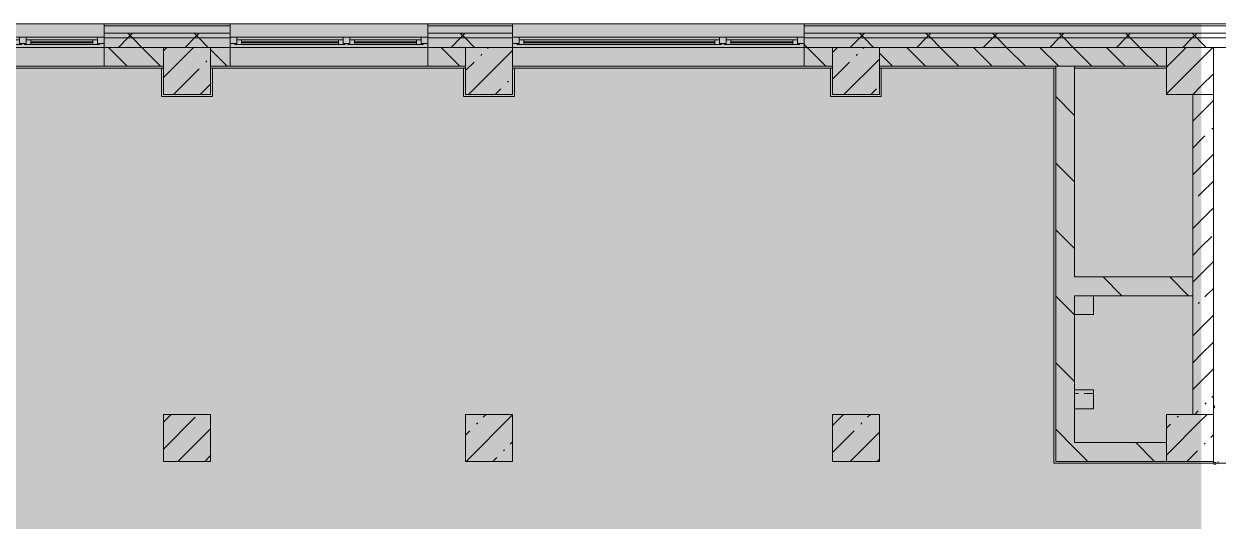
# Model space of a CAD drawing. Header units: millimetres. Extents: x 35111 to 235598, y -8553 to 29000.
# Drawn here: x 180644 to 193338, y 22065 to 27350 of the extents above; entities that cross this region are included whole.
import ezdxf

# ---------------------------------------------------------------- set-up
doc = ezdxf.new("R2010")
doc.units = ezdxf.units.MM
doc.linetypes.add('200_ШТРИХ__ш1_п0_6_', pattern=[160, 100, -60])
doc.layers.add('A-DETL-GENF-3', color=7, linetype='Continuous', lineweight=9, true_color=0xc0c0c0, transparency=0.4)
for name, color, linetype, lineweight in [('A-DETL-MBND-1', 7, '200_ШТРИХ__ш1_п0_6_', 9), ('A-WALL', 7, 'Continuous', 9), ('A-WALL-2', 7, 'Continuous', 5), ('I-WALL-3', 7, 'Continuous', 5), ('S-COLS-1', 7, 'Continuous', 5)]:
    doc.layers.add(name, color=color, linetype=linetype, lineweight=lineweight)
for name, color, linetype, lineweight, true_color in [('A-FLOR-1', 7, 'Continuous', 5, 0xb7b7b7), ('A-FLOR-2', 7, 'Continuous', 5, 0xaaaaaa), ('A-GLAZ-3', 7, 'Continuous', 5, 0x737373), ('A-WALL-3', 7, 'Continuous', 5, 0x737373), ('A-WALL-4', 7, 'Continuous', 9, 0x737373), ('I-WALL-2', 7, 'Continuous', 5, 0x737373), ('S-COLS-2', 7, 'Continuous', 5, 0x737373)]:
    doc.layers.add(name, color=color, linetype=linetype, lineweight=lineweight, true_color=true_color)
pattern_1 = [(45, (108587.53, 0), (-285.1231, 285.1231), []), (45, (108872.65, 0), (-285.1231, 285.1231), [504.031, -100.806, 16.764, -84.042])]
pattern_2 = [(45, (-84450, -22950), (-285.1231, 285.1231), []), (45, (-84164.88, -22950), (-285.1231, 285.1231), [504.031, -100.806, 16.764, -84.042])]
pattern_3 = [(45, (108587.53, 0), (-353.5534, 353.5534), []), (135, (108587.53, 0), (-353.5534, -353.5534), [])]
pattern_4 = [(135, (108587.53, 0), (-353.5534, -353.5534), [])]

# ---------------------------------------------------------------- blocks, each defined once
blk = doc.blocks.new('BSC_Колонна _Прямоугольная - 500х500-23287078-3_9_2_птичка')
at = {"layer": 'S-COLS-1'}
h = blk.add_hatch(dxfattribs=at)
h.set_pattern_fill('FP_102', color=256, style=0, pattern_type=2)
h.set_pattern_definition(pattern_2)
h.paths.add_polyline_path([(-250, -250), (120, -250), (120, 250), (-250, 250), (-250, -160)])
h = blk.add_hatch(dxfattribs=at)
h.set_pattern_fill('FP_102', color=256, style=0, pattern_type=2)
h.set_pattern_definition(pattern_2)
h.paths.add_polyline_path([(250, -250), (250, 250), (120, 250), (120, -250)])
for p, q in [((250, 250), (120, 250)), ((250, -250), (250, 250)), ((120, -250), (250, -250))]:
    blk.add_line(p, q, dxfattribs=at)
at = {"layer": 'S-COLS-2'}
for p, q in [((120, 250), (-250, 250)), ((-250, 250), (-250, -250)), ((-250, -250), (120, -250))]:
    blk.add_line(p, q, dxfattribs=at)
blk = doc.blocks.new('BSC_Колонна _Прямоугольная - 500х500-V223-3_9_2_птичка')
at = {"layer": 'S-COLS-1'}
h = blk.add_hatch(dxfattribs=at)
h.set_pattern_fill('FP_119', color=256, style=0, pattern_type=2)
h.set_pattern_definition([(45, (-77000, -22950), (-285.1231, 285.1231), []), (45, (-76714.88, -22950), (-285.1231, 285.1231), [504.031, -100.806, 16.764, -84.042])])
h.paths.add_polyline_path([(-250, -250), (250, -250), (250, 250), (-250, 250)])
at = {"layer": 'S-COLS-2'}
for p, q in [((250, 250), (-250, 250)), ((-250, 250), (-250, -250)), ((250, -250), (250, 250)), ((-250, -250), (250, -250))]:
    blk.add_line(p, q, dxfattribs=at)
blk = doc.blocks.new('BSC_Колонна _Прямоугольная - 500х500-V224-3_9_2_птичка')
at = {"layer": 'S-COLS-1'}
h = blk.add_hatch(dxfattribs=at)
h.set_pattern_fill('FP_120', color=256, style=0, pattern_type=2)
h.set_pattern_definition([(45, (-73790, -22950), (-285.1231, 285.1231), []), (45, (-73504.88, -22950), (-285.1231, 285.1231), [504.031, -100.806, 16.764, -84.042])])
h.paths.add_polyline_path([(-250, -250), (250, -250), (250, 250), (-250, 250)])
at = {"layer": 'S-COLS-2'}
for p, q in [((250, 250), (-250, 250)), ((-250, 250), (-250, -250)), ((250, -250), (250, 250)), ((-250, -250), (250, -250))]:
    blk.add_line(p, q, dxfattribs=at)
blk = doc.blocks.new('120_Окно_СКБ_2Ст - 120_Окно_СКБ_2Ст 3100х2500 _мал_створка слева_ 2-19089248-3_9_2_птичка')
at = {"layer": 'A-GLAZ-3'}
for p, q in [((-1550, -75), (-1550, -5)), ((-1550, -5), (-1480, -5)), ((1550, -5), (-1550, -5)), ((-1480, -75), (-1550, -75)), ((-1550, -75), (-1500, -75)), ((-1480, -75), (-1500, -75)), ((-1500, -75), (-1500, -85)), ((-1500, -85), (670, -85)), ((670, -85), (-1500, -85)), ((-1480, -5), (-1480, -75)), ((650, -35), (-1480, -35)), ((-1480, -35), (-1480, -75)), ((-1430, -85), (-1430, -35)), ((-1430, -55), (600, -55)), ((600, -65), (-1430, -65)), ((600, -85), (600, -35)), ((650, -75), (650, -5)), ((650, -5), (720, -5)), ((650, -75), (650, -35)), ((720, -75), (650, -75)), ((670, -75), (650, -75)), ((670, -75), (700, -75)), ((670, -85), (670, -75)), ((720, -75), (700, -75)), ((700, -75), (700, -85)), ((700, -85), (1500, -85)), ((1500, -85), (700, -85)), ((720, -5), (720, -75)), ((1480, -35), (720, -35)), ((720, -35), (720, -75)), ((770, -85), (770, -35)), ((770, -55), (1430, -55)), ((1430, -65), (770, -65)), ((1430, -85), (1430, -35)), ((1480, -75), (1480, -5)), ((1480, -5), (1550, -5)), ((1480, -75), (1480, -35)), ((1550, -75), (1480, -75)), ((1500, -75), (1480, -75)), ((1500, -75), (1550, -75)), ((1500, -85), (1500, -75)), ((1550, -5), (1550, -75))]:
    blk.add_line(p, q, dxfattribs=at)
blk = doc.blocks.new('120_Окно_СКБ_2Ст - 120_Окно_СКБ_2Ст 2100х2400 _мал створка справа_-19092174-3_9_2_птичка')
at = {"layer": 'A-GLAZ-3'}
for p, q in [((-1050, -75), (-1050, -5)), ((-1050, -5), (-980, -5)), ((1050, -5), (-1050, -5)), ((-980, -75), (-1050, -75)), ((-1050, -75), (-1000, -75)), ((-980, -75), (-1000, -75)), ((-1000, -75), (-1000, -85)), ((-1000, -85), (170, -85)), ((170, -85), (-1000, -85)), ((-980, -5), (-980, -75)), ((150, -35), (-980, -35)), ((-980, -35), (-980, -75)), ((-930, -85), (-930, -35)), ((-930, -55), (100, -55)), ((100, -65), (-930, -65)), ((100, -85), (100, -35)), ((150, -75), (150, -5)), ((150, -5), (220, -5)), ((150, -75), (150, -35)), ((220, -75), (150, -75)), ((170, -75), (150, -75)), ((170, -75), (200, -75)), ((170, -85), (170, -75)), ((220, -75), (200, -75)), ((200, -75), (200, -85)), ((200, -85), (1000, -85)), ((1000, -85), (200, -85)), ((220, -5), (220, -75)), ((980, -35), (220, -35)), ((220, -35), (220, -75)), ((270, -85), (270, -35)), ((270, -55), (930, -55)), ((930, -65), (270, -65)), ((930, -85), (930, -35)), ((980, -75), (980, -5)), ((980, -5), (1050, -5)), ((980, -75), (980, -35)), ((1050, -75), (980, -75)), ((1000, -75), (980, -75)), ((1000, -75), (1050, -75)), ((1000, -85), (1000, -75)), ((1050, -5), (1050, -75))]:
    blk.add_line(p, q, dxfattribs=at)
blk = doc.blocks.new('BSC_Колонна _Прямоугольная - 500х500-V300-3_9_2_птичка')
at = {"layer": 'S-COLS-1'}
h = blk.add_hatch(dxfattribs=at)
h.set_pattern_fill('FP_151', color=256, style=0, pattern_type=2)
h.set_pattern_definition([(45, (-80900, -22950), (-285.1231, 285.1231), []), (45, (-80614.88, -22950), (-285.1231, 285.1231), [504.031, -100.806, 16.764, -84.042])])
h.paths.add_polyline_path([(-250, -250), (250, -250), (250, 250), (-250, 250), (-250, -160)])
at = {"layer": 'S-COLS-2'}
for p, q in [((250, 250), (-250, 250)), ((-250, 250), (-250, -250)), ((250, -250), (250, 250)), ((-250, -250), (250, -250))]:
    blk.add_line(p, q, dxfattribs=at)

msp = doc.modelspace()

# ---------------------------------------------------------------- hatches: boundary and pattern name
at = {"layer": 'A-DETL-GENF-3'}
msp.add_hatch(color=256, dxfattribs=at).paths.add_polyline_path([(179439.5, -251.7), (184437.5, -251.7), (184437.5, 3288.3), (193157.5, 3288.3), (193157.5, 27348.3), (150497.5, 27348.3), (150497.5, 23888.3), (146897.6, 23888.3), (146897.6, -251.7), (178507.3, -251.7)])
at = {"layer": 'A-WALL-2'}
h = msp.add_hatch(dxfattribs=at)
h.set_pattern_fill('FP_105', color=256, style=0, pattern_type=2)
h.set_pattern_definition(pattern_3)
h.paths.add_polyline_path([(193103.8, 27200), (193157.5, 27200), (193157.5, 27250), (188937.5, 27250), (188937.5, 27200), (192956.4, 27200)])
h.paths.add_polyline_path([(185032.7, 27200), (185837.5, 27200), (185837.5, 27250), (184937.5, 27250), (184937.5, 27200)])
h.paths.add_polyline_path([(175697.5, 27200), (175697.5, 27250), (171447.5, 27250), (171447.5, 27200), (175244.6, 27200)])
h.paths.add_polyline_path([(178197.5, 27200), (179397.5, 27200), (179397.5, 27250), (178197.5, 27250)])
h.paths.add_polyline_path([(181497.5, 27200), (182837.5, 27200), (182837.5, 27250), (181497.5, 27250)])
h.paths.add_polyline_path([(170117.4, 27200), (170547.5, 27200), (170547.5, 27250), (168447.5, 27250), (168447.5, 27200), (169185.2, 27200)])
h.paths.add_polyline_path([(167320.8, 27200), (167547.5, 27200), (167547.5, 27250), (166447.5, 27250), (166447.5, 27200)])
h.paths.add_polyline_path([(162659.8, 27200), (163347.5, 27200), (163347.5, 27250), (161847.5, 27250), (161847.5, 27200)])
h.paths.add_polyline_path([(158931, 27200), (159347.5, 27200), (159347.5, 27250), (158247.8, 27250), (158247.8, 27200)])
h.paths.add_polyline_path([(157066.6, 27200), (157347.8, 27200), (157347.8, 27250), (156247.5, 27250), (156247.5, 27200)])
h.paths.add_polyline_path([(150647.5, 27200), (153147.5, 27200), (153147.5, 27250), (150647.5, 27250)])
h = msp.add_hatch(dxfattribs=at)
h.set_pattern_fill('FP_105', color=256, style=0, pattern_type=2)
h.set_pattern_definition(pattern_3)
h.paths.add_polyline_path([(193067.5, 27100), (193157.5, 27100), (193157.5, 27200), (188937.5, 27200), (188937.5, 27100), (192956.4, 27100)])
h.paths.add_polyline_path([(178507.3, 27100), (179397.5, 27100), (179397.5, 27200), (178197.5, 27200), (178197.5, 27100)])
h.paths.add_polyline_path([(181497.5, 27100), (182837.5, 27100), (182837.5, 27200), (181497.5, 27200)])
h.paths.add_polyline_path([(175697.5, 27100), (175697.5, 27200), (171447.5, 27200), (171447.5, 27100), (175244.6, 27100)])
h.paths.add_polyline_path([(184937.5, 27100), (185837.5, 27100), (185837.5, 27200), (184937.5, 27200)])
h.paths.add_polyline_path([(166447.5, 27100), (167547.5, 27100), (167547.5, 27200), (166447.5, 27200)])
h.paths.add_polyline_path([(162659.8, 27100), (163347.5, 27100), (163347.5, 27200), (161847.5, 27200), (161847.5, 27100)])
h.paths.add_polyline_path([(168447.5, 27100), (170547.5, 27100), (170547.5, 27200), (168447.5, 27200)])
h.paths.add_polyline_path([(158931, 27100), (159347.5, 27100), (159347.5, 27200), (158247.8, 27200), (158247.8, 27100)])
h.paths.add_polyline_path([(150747.5, 27100), (153147.5, 27100), (153147.5, 27200), (150747.5, 27200)])
h.paths.add_polyline_path([(157066.6, 27100), (157347.8, 27100), (157347.8, 27200), (156247.5, 27200), (156247.5, 27100)])
h = msp.add_hatch(dxfattribs=at)
h.set_pattern_fill('FP_105', color=256, style=0, pattern_type=2)
h.set_pattern_definition(pattern_3)
h.paths.add_polyline_path([(201747.5, 27200), (201797.5, 27200), (201797.5, 27250), (193157.5, 27250), (193157.5, 27200), (200880.2, 27200)])
h = msp.add_hatch(dxfattribs=at)
h.set_pattern_fill('FP_105', color=256, style=0, pattern_type=2)
h.set_pattern_definition(pattern_3)
h.paths.add_polyline_path([(201647.5, 27100), (201747.5, 27100), (201747.5, 27200), (193157.5, 27200), (193157.5, 27100), (200880.2, 27100)])
h = msp.add_hatch(dxfattribs=at)
h.set_pattern_fill('FP_103', color=256, style=0, pattern_type=2)
h.set_pattern_definition([(135, (108587.53, 0), (-176.7767, -176.7767), [])])
h.paths.add_polyline_path([(189737.5, 26900), (192787.5, 26900), (192787.5, 27100), (189737.5, 27100), (189737.5, 27070.9)])
h.paths.add_polyline_path([(189237.5, 26900), (189237.5, 27100), (188937.5, 27100), (188937.5, 26900), (189227.6, 26900)])
h.paths.add_polyline_path([(182627.5, 26900), (182837.5, 26900), (182837.5, 27100), (182627.5, 27100)])
h.paths.add_polyline_path([(178197.5, 26900), (178897.5, 26900), (178897.5, 27100), (178197.5, 27100)])
h.paths.add_polyline_path([(184937.5, 26900), (185337.5, 26900), (185337.5, 27100), (184937.5, 27100)])
h.paths.add_polyline_path([(182127.5, 26900), (182127.5, 27100), (181497.5, 27100), (181497.5, 26900)])
h.paths.add_polyline_path([(175347.5, 26900), (175697.5, 26900), (175697.5, 27100), (175347.5, 27100)])
h.paths.add_polyline_path([(174747.5, 26900), (174747.5, 27100), (171447.5, 27100), (171447.5, 26900), (172914.1, 26900)])
h.paths.add_polyline_path([(170117.4, 26900), (170547.5, 26900), (170547.5, 27100), (169347.5, 27100), (169347.5, 26900)])
h.paths.add_polyline_path([(168447.5, 26900), (168747.5, 26900), (168747.5, 27100), (168447.5, 27100)])
h.paths.add_polyline_path([(167320.8, 26900), (167547.5, 26900), (167547.5, 27100), (166447.5, 27100), (166447.5, 26900)])
h.paths.add_polyline_path([(162747.5, 26900), (162747.5, 27100), (161847.5, 27100), (161847.5, 26900), (162659.8, 26900)])
h.paths.add_polyline_path([(151473.4, 26900), (153147.5, 26900), (153147.5, 27100), (151347.5, 27100), (151347.5, 26900)])
h.paths.add_polyline_path([(158931, 26900), (159347.5, 26900), (159347.5, 27100), (158247.8, 27100), (158247.8, 26900)])
h.paths.add_polyline_path([(156747.5, 26900), (156747.5, 27100), (156247.5, 27100), (156247.5, 26900)])
at = {"layer": 'I-WALL-3'}
h = msp.add_hatch(dxfattribs=at)
h.set_pattern_fill('FP_104', color=256, style=0, pattern_type=2)
h.set_pattern_definition(pattern_4)
h.paths.add_polyline_path([(191612.6, 24259.9), (191812.6, 24259.9), (191812.6, 26900), (191612.6, 26900), (191612.6, 25103.8)])
h = msp.add_hatch(dxfattribs=at)
h.set_pattern_fill('FP_101', color=256, style=0, pattern_type=2)
h.set_pattern_definition(pattern_1)
h.paths.add_polyline_path([(193157.5, 23200), (193157.5, 26600), (193067.5, 26600), (193067.5, 23200)])
h = msp.add_hatch(dxfattribs=at)
h.set_pattern_fill('FP_101', color=256, style=0, pattern_type=2)
h.set_pattern_definition(pattern_1)
h.paths.add_polyline_path([(193287.5, 23200), (193287.5, 26600), (193157.5, 26600), (193157.5, 23200)])
h = msp.add_hatch(dxfattribs=at)
h.set_pattern_fill('FP_104', color=256, style=0, pattern_type=2)
h.set_pattern_definition(pattern_4)
h.paths.add_polyline_path([(192110.7, 24460), (193067.5, 24460), (193067.5, 24660), (191812.6, 24660), (191812.6, 24460)])
h = msp.add_hatch(dxfattribs=at)
h.set_pattern_fill('FP_104', color=256, style=0, pattern_type=2)
h.set_pattern_definition(pattern_4)
h.paths.add_polyline_path([(191612.6, 22700), (191812.6, 22700), (191812.6, 24259.9), (191612.6, 24259.9), (191612.6, 22790)])
h = msp.add_hatch(dxfattribs=at)
h.set_pattern_fill('FP_104', color=256, style=0, pattern_type=2)
h.set_pattern_definition(pattern_4)
h.paths.add_polyline_path([(192787.5, 22700), (192787.5, 22900), (191812.6, 22900), (191812.6, 22700)])
at = {"layer": 'S-COLS-1'}
h = msp.add_hatch(dxfattribs=at)
h.set_pattern_fill('FP_101', color=256, style=0, pattern_type=2)
h.set_pattern_definition(pattern_1)
h.paths.add_polyline_path([(182236.1, 26600), (182627.5, 26600), (182627.5, 27100), (182127.5, 27100), (182127.5, 26600)])
h = msp.add_hatch(dxfattribs=at)
h.set_pattern_fill('FP_101', color=256, style=0, pattern_type=2)
h.set_pattern_definition(pattern_1)
h.paths.add_polyline_path([(185837.5, 26600), (185837.5, 27100), (185337.5, 27100), (185337.5, 26600)])
h = msp.add_hatch(dxfattribs=at)
h.set_pattern_fill('FP_101', color=256, style=0, pattern_type=2)
h.set_pattern_definition(pattern_1)
h.paths.add_polyline_path([(189693.7, 26600), (189737.5, 26600), (189737.5, 27100), (189237.5, 27100), (189237.5, 26600)])
h = msp.add_hatch(dxfattribs=at)
h.set_pattern_fill('FP_101', color=256, style=0, pattern_type=2)
h.set_pattern_definition(pattern_1)
h.paths.add_polyline_path([(192787.5, 26600), (193157.5, 26600), (193157.5, 27100), (192787.5, 27100), (192787.5, 26839.2)])
h = msp.add_hatch(dxfattribs=at)
h.set_pattern_fill('FP_101', color=256, style=0, pattern_type=2)
h.set_pattern_definition(pattern_1)
h.paths.add_polyline_path([(193287.5, 26600), (193287.5, 27100), (193157.5, 27100), (193157.5, 26600)])

# ---------------------------------------------------------------- linework, layer by layer
at = {"layer": 'A-DETL-MBND-1'}
for p, q in [((192012.6, 23420), (191812.6, 23420)), ((193297.5, 23290.5), (193287.5, 23290.5)), ((193287.5, 23270.5), (193297.5, 23270.5)), ((193297.5, 23270.5), (193297.5, 23290.5))]:
    msp.add_line(p, q, dxfattribs=at)
at = {"layer": 'A-FLOR-1'}
for p, q in [((182107.5, 26580), (182107.5, 26880)), ((182647.5, 26880), (182647.5, 26580)), ((185317.5, 26580), (185317.5, 26880)), ((185857.5, 26880), (185857.5, 26580)), ((189217.5, 26580), (189217.5, 26880)), ((189757.6, 26880), (189757.6, 26580)), ((191592.6, 22680), (191592.6, 26880)), ((182647.5, 26580), (182107.5, 26580)), ((185857.5, 26580), (185317.5, 26580)), ((189757.6, 26580), (189217.5, 26580)), ((191812.6, 24459.9), (192012.6, 24459.9)), ((192012.6, 24459.9), (192012.6, 24259.9)), ((192012.6, 24259.9), (191812.6, 24259.9)), ((191812.6, 23459.9), (192012.6, 23459.9)), ((192012.6, 23459.9), (192012.6, 23259.9)), ((192012.6, 23259.9), (191812.6, 23259.9)), ((193292.1, 22680), (191592.6, 22680))]:
    msp.add_line(p, q, dxfattribs=at)
at = {"layer": 'A-FLOR-2'}
for p, q in [((193287.5, 22680), (193287.5, 22700)), ((193577.5, 22680), (193312.1, 22680)), ((193337.5, 22700), (193337.5, 22680))]:
    msp.add_line(p, q, dxfattribs=at)
at = {"layer": 'A-WALL'}
for p, q in [((201877.5, 27330), (188937.5, 27330)), ((201797.5, 27250), (188937.5, 27250)), ((201747.5, 27200), (188937.5, 27200))]:
    msp.add_line(p, q, dxfattribs=at)
at = {"layer": 'A-WALL-2'}
for p, q in [((184937.5, 27350), (150497.5, 27350)), ((201897.5, 27350), (184937.5, 27350)), ((189237.5, 27100), (201397.5, 27100)), ((193312.1, 22689), (193292.1, 22689)), ((193292.1, 22689), (193292.1, 22669)), ((193292.1, 22669), (193312.1, 22669)), ((193312.1, 22669), (193312.1, 22689))]:
    msp.add_line(p, q, dxfattribs=at)
at = {"layer": 'A-WALL-3'}
for p, q in [((181497.5, 27348.3), (181497.5, 26900)), ((182837.5, 26900), (182837.5, 27348.3)), ((184937.5, 27348.3), (184937.5, 26900)), ((185837.5, 27100), (185837.5, 27348.3)), ((188937.5, 27348.3), (188937.5, 26900)), ((189237.5, 27100), (161847.5, 27100)), ((182127.5, 26900), (182127.5, 27100)), ((182627.5, 27100), (182627.5, 26900)), ((185337.5, 26900), (185337.5, 27100)), ((189237.5, 26900), (189237.5, 27100)), ((189737.5, 27100), (189737.5, 26900)), ((192787.5, 26900), (192787.5, 27100)), ((181497.5, 26900), (182127.5, 26900)), ((182627.5, 26900), (182837.5, 26900)), ((184937.5, 26900), (185337.5, 26900)), ((188937.5, 26900), (189237.5, 26900)), ((189737.5, 26900), (191612.6, 26900)), ((191812.6, 26900), (192787.5, 26900))]:
    msp.add_line(p, q, dxfattribs=at)
at = {"layer": 'A-WALL-4'}
for p, q in [((182837.5, 27330), (181497.5, 27330)), ((185837.5, 27330), (184937.5, 27330)), ((182837.5, 27250), (181497.5, 27250)), ((182837.5, 27200), (181497.5, 27200)), ((185837.5, 27250), (184937.5, 27250)), ((185837.5, 27200), (184937.5, 27200)), ((191812.6, 26900), (191612.6, 26900))]:
    msp.add_line(p, q, dxfattribs=at)
at = {"layer": 'I-WALL-2'}
for p, q in [((179397.5, 27100), (181497.5, 27100)), ((182837.5, 27100), (184937.5, 27100)), ((185837.5, 27100), (188937.5, 27100)), ((181497.5, 26900), (179397.5, 26900)), ((182127.5, 26880), (179397.5, 26880)), ((185337.5, 26880), (182627.5, 26880)), ((184937.5, 26900), (182837.5, 26900)), ((188937.5, 26900), (185837.5, 26900)), ((189237.5, 26880), (185837.5, 26880)), ((191612.6, 26880), (189737.5, 26880)), ((191612.6, 26900), (191612.6, 22700)), ((191812.6, 24660), (191812.6, 26900)), ((192787.5, 26880), (191812.6, 26880)), ((193067.5, 26600), (193067.5, 23200)), ((193067.5, 24660), (191812.6, 24660)), ((191812.6, 24460), (193067.5, 24460)), ((191812.6, 22900), (191812.6, 24460)), ((192787.5, 22900), (191812.6, 22900)), ((191612.6, 22700), (192787.5, 22700))]:
    msp.add_line(p, q, dxfattribs=at)
at = {"layer": 'I-WALL-3'}
for p, q in [((193287.5, 26600), (193067.5, 26600)), ((193287.5, 23200), (193287.5, 26600))]:
    msp.add_line(p, q, dxfattribs=at)
at = {"layer": 'S-COLS-1'}
for p, q in [((193287.5, 27100), (193157.5, 27100)), ((193287.5, 26600), (193287.5, 27100)), ((193157.5, 26600), (193287.5, 26600))]:
    msp.add_line(p, q, dxfattribs=at)
at = {"layer": 'S-COLS-2'}
for p, q in [((182627.5, 27100), (182127.5, 27100)), ((182127.5, 27100), (182127.5, 26900)), ((182627.5, 26900), (182627.5, 27100)), ((185837.5, 27100), (185337.5, 27100)), ((185337.5, 27100), (185337.5, 26900)), ((185837.5, 26600), (185837.5, 27100)), ((189737.5, 27100), (189237.5, 27100)), ((189237.5, 27100), (189237.5, 26900)), ((189737.5, 26900), (189737.5, 27100)), ((193157.5, 27100), (192787.5, 27100)), ((192787.5, 27100), (192787.5, 26900)), ((182127.5, 26900), (182127.5, 26600)), ((182627.5, 26600), (182627.5, 26900)), ((185337.5, 26900), (185337.5, 26600)), ((189237.5, 26900), (189237.5, 26600)), ((189737.5, 26600), (189737.5, 26900)), ((192787.5, 26900), (192787.5, 26600)), ((182127.5, 26600), (182627.5, 26600)), ((185337.5, 26600), (185837.5, 26600)), ((189237.5, 26600), (189737.5, 26600)), ((192787.5, 26600), (193157.5, 26600))]:
    msp.add_line(p, q, dxfattribs=at)

# ---------------------------------------------------------------- block references
at = {"layer": 'A-GLAZ-3'}
for name, p in [('120_Окно_СКБ_2Ст - 120_Окно_СКБ_2Ст 2100х2400 _мал створка справа_-19092174-3_9_2_птичка', (180447.5, 27215)), ('120_Окно_СКБ_2Ст - 120_Окно_СКБ_2Ст 2100х2400 _мал створка справа_-19092174-3_9_2_птичка', (183887.5, 27215)), ('120_Окно_СКБ_2Ст - 120_Окно_СКБ_2Ст 3100х2500 _мал_створка слева_ 2-19089248-3_9_2_птичка', (187387.5, 27215))]:
    msp.add_blockref(name, p, dxfattribs=at)
at = {"layer": 'S-COLS-1'}
msp.add_blockref('BSC_Колонна _Прямоугольная - 500х500-23287078-3_9_2_птичка', (193037.5, 22950), dxfattribs=at)
at = {"layer": 'S-COLS-2'}
for name, p in [('BSC_Колонна _Прямоугольная - 500х500-V224-3_9_2_птичка', (182377.5, 22950)), ('BSC_Колонна _Прямоугольная - 500х500-V223-3_9_2_птичка', (185587.5, 22950)), ('BSC_Колонна _Прямоугольная - 500х500-V300-3_9_2_птичка', (189487.5, 22950))]:
    msp.add_blockref(name, p, dxfattribs=at)

doc.saveas('drawing.dxf')
